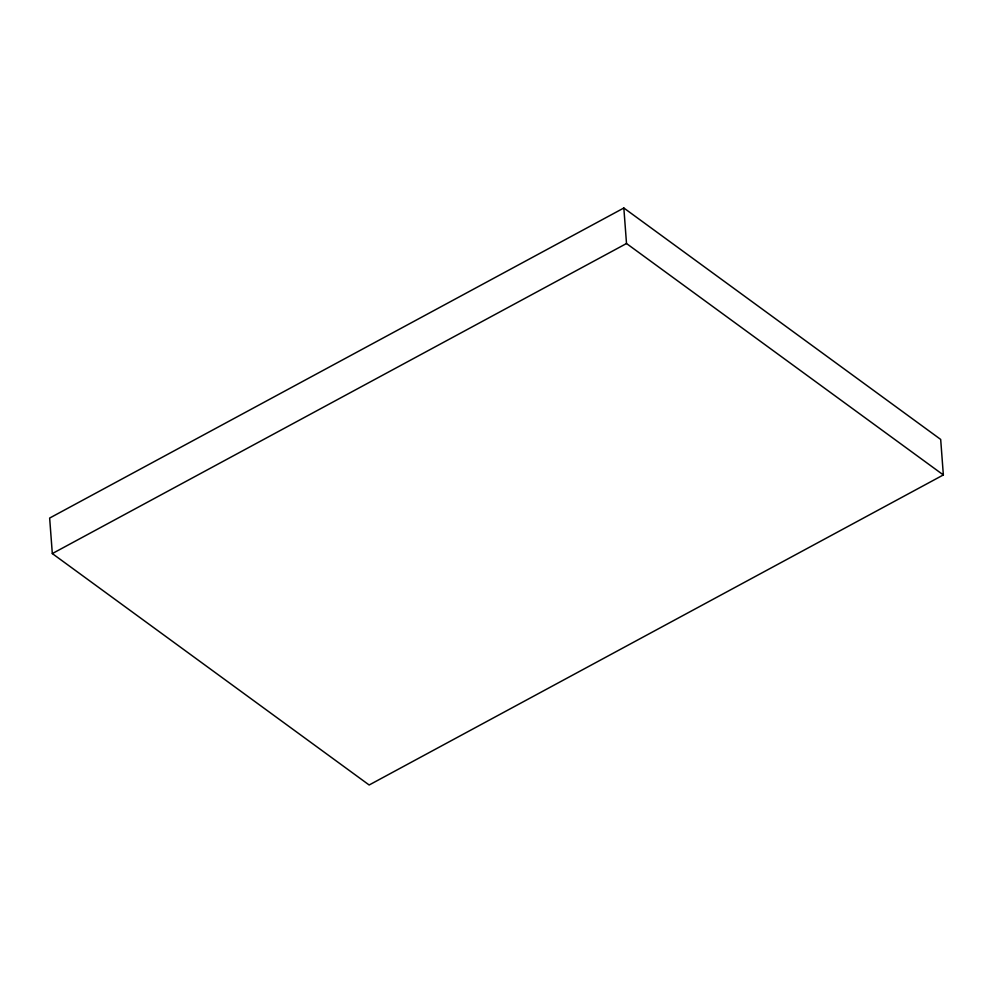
<?xml version="1.0" encoding="UTF-8"?>
<svg xmlns="http://www.w3.org/2000/svg" width="993" height="993" viewBox="0 0 993 993"><rect width="100%" height="100%" fill="white"/><g stroke="black" fill="none" stroke-linecap="round" stroke-linejoin="round"><path stroke-width="1.49" d="M623.84 208.009L49.65 518.061L52.319 553.573L369.16 784.991L943.35 474.939L940.681 439.427L623.84 208.009L626.509 243.521L943.35 474.939M52.319 553.573L626.509 243.521"/></g></svg>
